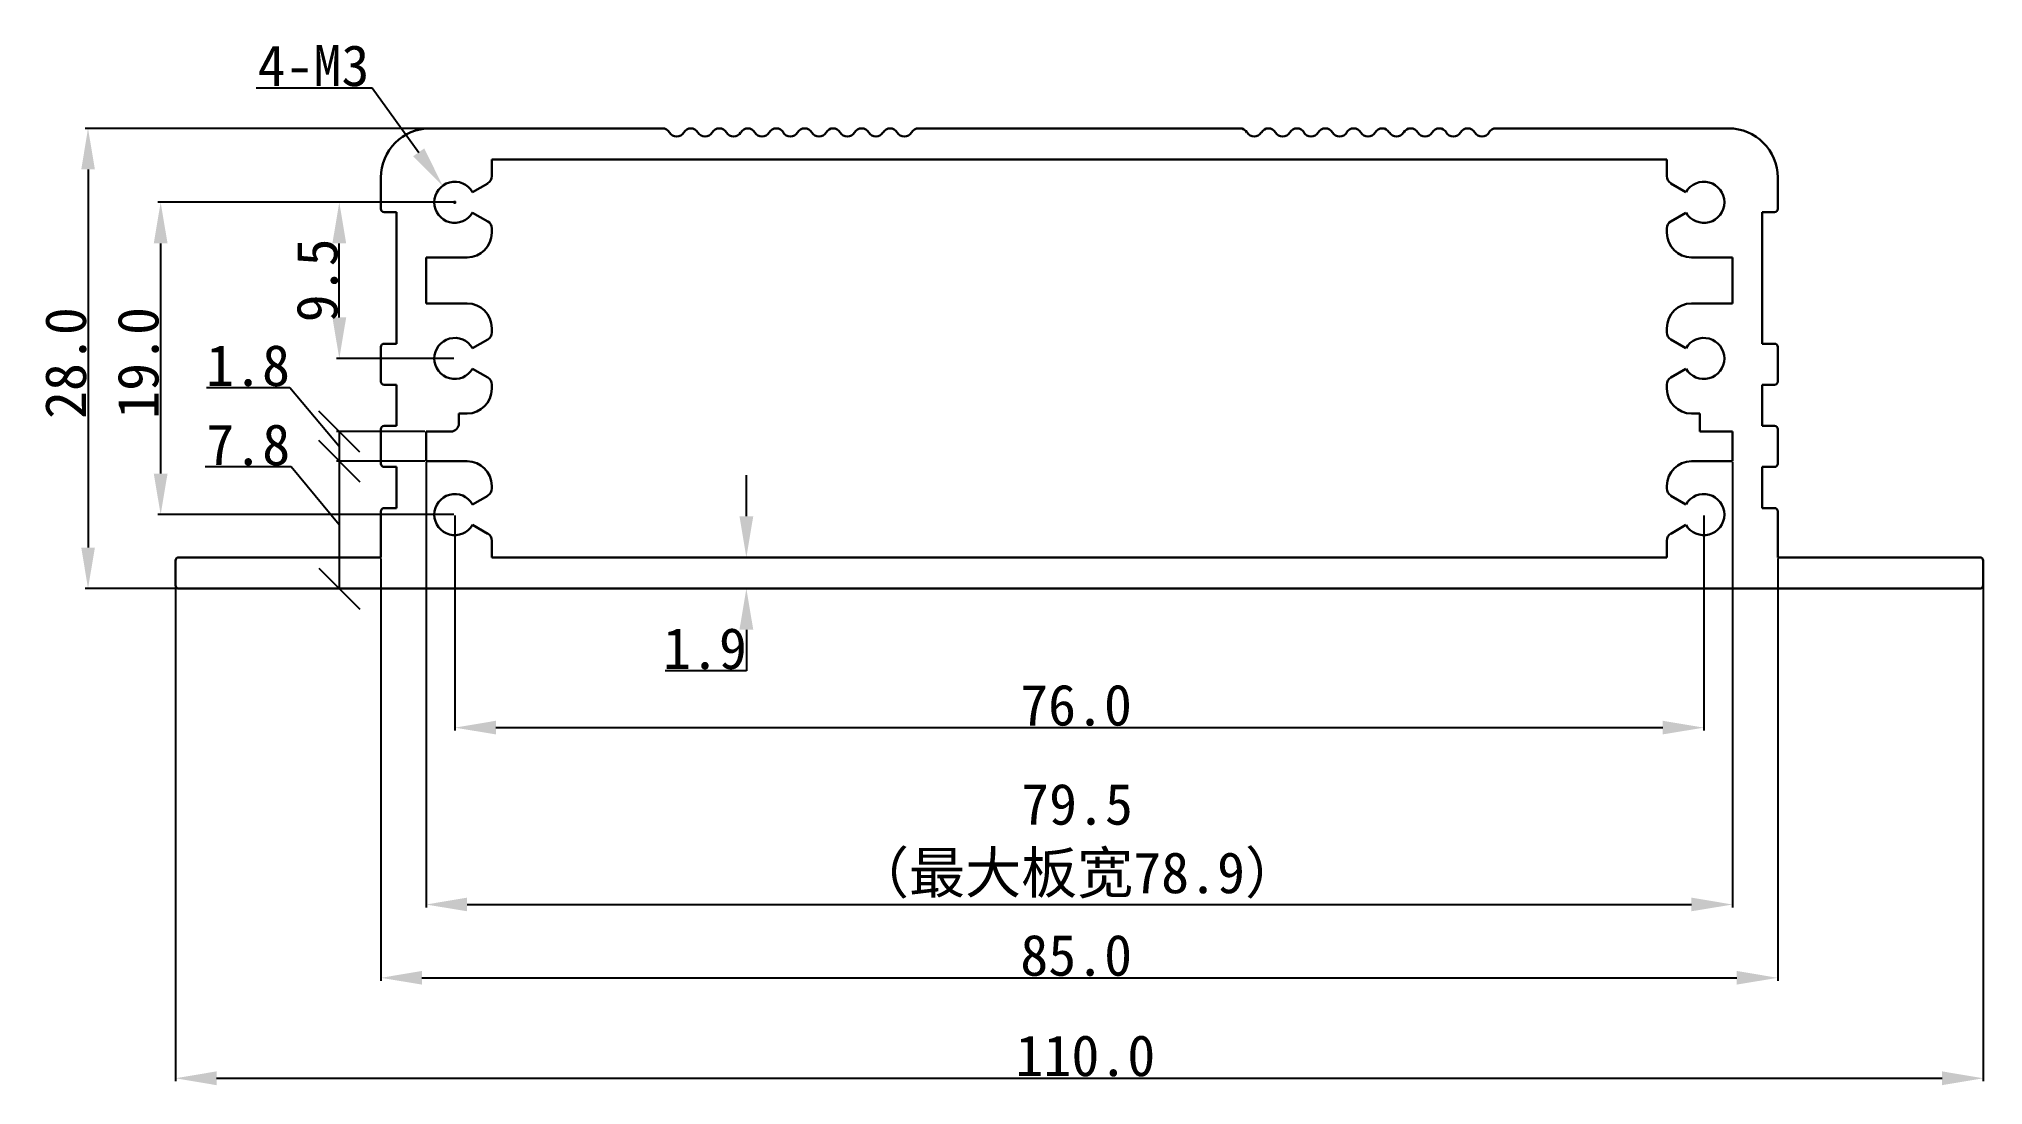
# Model space of a CAD drawing. Header units: inches. Extents: x 526 to 644, y 112 to 176.
import ezdxf

# ---------------------------------------------------------------- set-up
doc = ezdxf.new("R2010")
doc.units = ezdxf.units.IN
doc.header["$MEASUREMENT"] = 0
doc.layers.get('0').update_dxf_attribs({"color": 1})
doc.layers.get('Defpoints').update_dxf_attribs({"color": 3})
doc.layers.add('壳体层', color=7, linetype='Continuous', lineweight=30)
doc.layers.add('标注层', color=7, linetype='Continuous')
doc.layers.add('槽宽标注', color=30, linetype='Continuous')
doc.styles.get("Standard").update_dxf_attribs({"font": 'simhei.ttf'})
doc.dimstyles.get("Standard").update_dxf_attribs({"dimtxt": 2.5, "dimasz": 2.5, "dimexe": 0.18, "dimexo": 0.0625, "dimgap": 0.09, "dimtad": 1, "dimtoh": 1, "dimdec": 1, "dimzin": 0, "dimdsep": 46, "dimtxsty": 'Standard', "dimcen": 0.09, "dimadec": 0, "dimazin": 0, "dimtfac": 1, "dimtdec": 1, "dimtofl": 0, "dimtmove": 0, "dimatfit": 3, "dimfxl": 1, "dimtolj": 1, "dimtzin": 0, "dimarcsym": 0})

# ---------------------------------------------------------------- blocks, each defined once
blk = doc.blocks.new('*D65')
at = {"layer": 'Defpoints', "color": 0, "transparency": 16777216}
for p in [(549.64, 170.65), (528.82, 142.65), (534.34, 142.65)]:
    blk.add_point(p, dxfattribs=at)
at = {"layer": '标注层', "color": 0, "lineweight": -2, "transparency": 16777216}
for p, q in [((549.57, 170.65), (528.64, 170.65)), ((528.82, 168.15), (528.82, 145.15)), ((534.27, 142.65), (528.64, 142.65))]:
    blk.add_line(p, q, dxfattribs=at)
at = {"layer": '标注层', "color": 0, "transparency": 16777216}
for points in [[(528.41, 168.15), (529.24, 168.15), (528.82, 170.65)], [(528.41, 145.15), (529.24, 145.15), (528.82, 142.65)]]:
    blk.add_solid(points, dxfattribs=at)
at = {"layer": '标注层', "color": 0, "transparency": 16777216, "insert": (527.47, 156.37), "char_height": 2.5, "attachment_point": 5, "rotation": 90}
blk.add_mtext('\\A1;28.0', dxfattribs=at)
blk = doc.blocks.new('*D66')
at = {"layer": 'Defpoints', "color": 0, "transparency": 16777216}
for p in [(549.39, 150.4), (628.89, 150.4), (628.89, 123.43)]:
    blk.add_point(p, dxfattribs=at)
at = {"layer": '槽宽标注', "color": 0, "lineweight": -2, "transparency": 16777216}
for p, q in [((549.39, 150.34), (549.39, 123.25)), ((628.89, 150.34), (628.89, 123.25)), ((551.89, 123.43), (626.39, 123.43))]:
    blk.add_line(p, q, dxfattribs=at)
at = {"layer": '槽宽标注', "color": 0, "transparency": 16777216}
for points in [[(551.89, 123.85), (551.89, 123.02), (549.39, 123.43)], [(626.39, 123.85), (626.39, 123.02), (628.89, 123.43)]]:
    blk.add_solid(points, dxfattribs=at)
at = {"layer": '槽宽标注', "color": 0, "transparency": 16777216, "insert": (589, 127.29), "char_height": 2.5, "attachment_point": 5}
blk.add_mtext('\\A1;79.5\\P（最大板宽78.9）', dxfattribs=at)
blk = doc.blocks.new('*D67')
at = {"layer": 'Defpoints', "color": 0, "transparency": 16777216}
for p in [(551.14, 147.15), (627.14, 147.15), (627.14, 134.19)]:
    blk.add_point(p, dxfattribs=at)
at = {"layer": '标注层', "color": 0, "lineweight": -2, "transparency": 16777216}
for p, q in [((551.14, 147.09), (551.14, 134.01)), ((627.14, 147.09), (627.14, 134.01)), ((553.64, 134.19), (624.64, 134.19))]:
    blk.add_line(p, q, dxfattribs=at)
at = {"layer": '标注层', "color": 0, "transparency": 16777216}
for points in [[(553.64, 134.61), (553.64, 133.78), (551.14, 134.19)], [(624.64, 134.61), (624.64, 133.78), (627.14, 134.19)]]:
    blk.add_solid(points, dxfattribs=at)
at = {"layer": '标注层', "color": 0, "transparency": 16777216, "insert": (588.94, 135.55), "char_height": 2.5, "attachment_point": 5}
blk.add_mtext('\\A1;76.0', dxfattribs=at)
blk = doc.blocks.new('_Oblique')
at = {"color": 0, "linetype": 'ByBlock', "lineweight": -2}
blk.add_line((-0.5, -0.5), (0.5, 0.5), dxfattribs=at)
blk = doc.blocks.new('*D68')
at = {"layer": 'Defpoints', "color": 0, "transparency": 16777216}
for p in [(549.39, 150.4), (542.98, 142.65), (544.11, 142.65)]:
    blk.add_point(p, dxfattribs=at)
at = {"layer": '标注层', "color": 0, "lineweight": -2, "transparency": 16777216}
for p, q in [((549.32, 150.4), (543.93, 150.4)), ((544.11, 150.4), (544.11, 142.65)), ((541.19, 150.05), (535.95, 150.05)), ((544.11, 146.52), (541.19, 150.05)), ((543.04, 142.65), (544.29, 142.65))]:
    blk.add_line(p, q, dxfattribs=at)
at = {"layer": '标注层', "color": 0, "lineweight": -2, "transparency": 16777216, "xscale": 2.5, "yscale": 2.5, "zscale": 2.5}
for p, rotation in [((544.11, 150.4), 90), ((544.11, 142.65), 270)]:
    blk.add_blockref('_Oblique', p, dxfattribs=dict(at, rotation=rotation))
at = {"layer": '标注层', "color": 0, "transparency": 16777216, "insert": (538.57, 151.39), "char_height": 2.5, "attachment_point": 5}
blk.add_mtext('\\A1;7.8', dxfattribs=at)
blk = doc.blocks.new('*D69')
at = {"layer": 'Defpoints', "color": 0, "transparency": 16777216}
for p in [(549.39, 152.2), (544.11, 150.4), (549.39, 150.4)]:
    blk.add_point(p, dxfattribs=at)
at = {"layer": '标注层', "color": 0, "lineweight": -2, "transparency": 16777216}
for p, q in [((541.1, 154.87), (536.03, 154.87)), ((544.11, 151.3), (541.1, 154.87)), ((549.32, 152.2), (543.93, 152.2)), ((544.11, 152.2), (544.11, 150.4)), ((549.32, 150.4), (543.93, 150.4))]:
    blk.add_line(p, q, dxfattribs=at)
at = {"layer": '标注层', "color": 0, "lineweight": -2, "transparency": 16777216, "xscale": 2.5, "yscale": 2.5, "zscale": 2.5}
for p, rotation in [((544.11, 152.2), 90), ((544.11, 150.4), 270)]:
    blk.add_blockref('_Oblique', p, dxfattribs=dict(at, rotation=rotation))
at = {"layer": '标注层', "color": 0, "transparency": 16777216, "insert": (538.56, 156.21), "char_height": 2.5, "attachment_point": 5}
blk.add_mtext('\\A1;1.8', dxfattribs=at)
blk = doc.blocks.new('*D70')
at = {"layer": 'Defpoints', "color": 0, "transparency": 16777216}
for p in [(551.14, 166.15), (533.24, 147.15), (551.14, 147.15)]:
    blk.add_point(p, dxfattribs=at)
at = {"layer": '标注层', "color": 0, "lineweight": -2, "transparency": 16777216}
for p, q in [((551.07, 166.15), (533.06, 166.15)), ((533.24, 163.65), (533.24, 149.65)), ((551.07, 147.15), (533.06, 147.15))]:
    blk.add_line(p, q, dxfattribs=at)
at = {"layer": '标注层', "color": 0, "transparency": 16777216}
for points in [[(532.82, 163.65), (533.66, 163.65), (533.24, 166.15)], [(532.82, 149.65), (533.66, 149.65), (533.24, 147.15)]]:
    blk.add_solid(points, dxfattribs=at)
at = {"layer": '标注层', "color": 0, "transparency": 16777216, "insert": (531.88, 156.38), "char_height": 2.5, "attachment_point": 5, "rotation": 90}
blk.add_mtext('\\A1;19.0', dxfattribs=at)
blk = doc.blocks.new('*D71')
at = {"layer": 'Defpoints', "color": 0, "transparency": 16777216}
for p in [(544.11, 166.15), (551.14, 166.15), (551.14, 156.65)]:
    blk.add_point(p, dxfattribs=at)
at = {"layer": '标注层', "color": 0, "lineweight": -2, "transparency": 16777216}
for p, q in [((551.07, 166.15), (543.93, 166.15)), ((544.11, 159.15), (544.11, 163.65)), ((551.07, 156.65), (543.93, 156.65))]:
    blk.add_line(p, q, dxfattribs=at)
at = {"layer": '标注层', "color": 0, "transparency": 16777216}
for points in [[(543.69, 163.65), (544.53, 163.65), (544.11, 166.15)], [(543.69, 159.15), (544.53, 159.15), (544.11, 156.65)]]:
    blk.add_solid(points, dxfattribs=at)
at = {"layer": '标注层', "color": 0, "transparency": 16777216, "insert": (542.77, 161.4), "char_height": 2.5, "attachment_point": 5, "rotation": 90}
blk.add_mtext('\\A1;9.5', dxfattribs=at)
blk = doc.blocks.new('*D72')
at = {"layer": 'Defpoints', "color": 0, "transparency": 16777216}
for p in [(534.14, 142.85), (644.14, 142.85), (644.14, 112.86)]:
    blk.add_point(p, dxfattribs=at)
at = {"layer": '标注层', "color": 0, "lineweight": -2, "transparency": 16777216}
for p, q in [((534.14, 142.79), (534.14, 112.68)), ((644.14, 142.79), (644.14, 112.68)), ((536.64, 112.86), (641.64, 112.86))]:
    blk.add_line(p, q, dxfattribs=at)
at = {"layer": '标注层', "color": 0, "transparency": 16777216}
for points in [[(536.64, 113.28), (536.64, 112.44), (534.14, 112.86)], [(641.64, 113.28), (641.64, 112.44), (644.14, 112.86)]]:
    blk.add_solid(points, dxfattribs=at)
at = {"layer": '标注层', "color": 0, "transparency": 16777216, "insert": (589.51, 114.22), "char_height": 2.5, "attachment_point": 5}
blk.add_mtext('\\A1;110.0', dxfattribs=at)
blk = doc.blocks.new('*D73')
at = {"layer": 'Defpoints', "color": 0, "transparency": 16777216}
for p in [(546.64, 144.55), (631.64, 144.55), (631.64, 118.97)]:
    blk.add_point(p, dxfattribs=at)
at = {"layer": '标注层', "color": 0, "lineweight": -2, "transparency": 16777216}
for p, q in [((546.64, 144.49), (546.64, 118.79)), ((631.64, 144.49), (631.64, 118.79)), ((549.14, 118.97), (629.14, 118.97))]:
    blk.add_line(p, q, dxfattribs=at)
at = {"layer": '标注层', "color": 0, "transparency": 16777216}
for points in [[(549.14, 119.39), (549.14, 118.56), (546.64, 118.97)], [(629.14, 119.39), (629.14, 118.56), (631.64, 118.97)]]:
    blk.add_solid(points, dxfattribs=at)
at = {"layer": '标注层', "color": 0, "transparency": 16777216, "insert": (588.95, 120.33), "char_height": 2.5, "attachment_point": 5}
blk.add_mtext('\\A1;85.0', dxfattribs=at)
blk = doc.blocks.new('*D74')
at = {"layer": 'Defpoints', "color": 0, "transparency": 16777216}
for p in [(568.88, 144.55), (568.88, 142.65), (568.88, 142.65)]:
    blk.add_point(p, dxfattribs=at)
at = {"layer": '标注层', "color": 0, "lineweight": -2, "transparency": 16777216}
for p, q in [((568.88, 147.05), (568.88, 149.55)), ((568.94, 144.55), (569.06, 144.55)), ((568.94, 142.65), (569.06, 142.65)), ((568.88, 140.15), (568.88, 137.65)), ((568.88, 137.65), (563.93, 137.65))]:
    blk.add_line(p, q, dxfattribs=at)
at = {"layer": '标注层', "color": 0, "transparency": 16777216}
for points in [[(568.46, 147.05), (569.3, 147.05), (568.88, 144.55)], [(568.46, 140.15), (569.3, 140.15), (568.88, 142.65)]]:
    blk.add_solid(points, dxfattribs=at)
at = {"layer": '标注层', "color": 0, "transparency": 16777216, "insert": (566.36, 138.99), "char_height": 2.5, "attachment_point": 5}
blk.add_mtext('\\A1;1.9', dxfattribs=at)
blk = doc.blocks.new('*D75')
at = {"layer": 'Defpoints', "color": 0, "transparency": 16777216}
for p in [(550.4, 167.16), (551.14, 166.15)]:
    blk.add_point(p, dxfattribs=at)
at = {"layer": '标注层', "color": 0, "lineweight": -2, "transparency": 16777216}
for p, q in [((539.06, 173.11), (546.11, 173.11)), ((546.11, 173.11), (548.94, 169.19)), ((551.05, 166.15), (551.23, 166.15)), ((551.14, 166.06), (551.14, 166.24))]:
    blk.add_line(p, q, dxfattribs=at)
at = {"layer": '标注层', "color": 0, "transparency": 16777216}
blk.add_solid([(549.28, 169.43), (548.6, 168.95), (550.4, 167.16)], dxfattribs=at)
at = {"layer": '标注层', "color": 0, "transparency": 16777216, "insert": (542.54, 174.45), "char_height": 2.5, "attachment_point": 5}
blk.add_mtext('\\A1;4-M3', dxfattribs=at)

msp = doc.modelspace()

# ---------------------------------------------------------------- linework, layer by layer
at = {"layer": '壳体层', "color": 7, "linetype": 'Continuous'}
for p, q in [((549.64, 170.65), (563.77, 170.65)), ((579.36, 170.65), (598.91, 170.65)), ((614.5, 170.65), (628.64, 170.65)), ((553.39, 168.75), (624.89, 168.75)), ((553.39, 168.75), (553.39, 167.74)), ((624.89, 168.75), (624.89, 167.74)), ((546.64, 167.65), (546.64, 165.75)), ((552.22, 166.77), (553.14, 167.3)), ((626.05, 166.77), (625.14, 167.3)), ((631.64, 167.65), (631.64, 165.75)), ((547.59, 165.55), (546.84, 165.55)), ((547.59, 165.55), (547.59, 157.55)), ((553.14, 164.99), (552.22, 165.52)), ((553.39, 164.56), (553.39, 164.3)), ((624.89, 164.56), (624.89, 164.3)), ((625.14, 164.99), (626.05, 165.52)), ((630.69, 165.55), (631.44, 165.55)), ((630.69, 165.55), (630.69, 157.55)), ((551.89, 162.8), (549.39, 162.8)), ((549.39, 162.8), (549.39, 160)), ((626.39, 162.8), (628.89, 162.8)), ((628.89, 162.8), (628.89, 160)), ((551.89, 160), (549.39, 160)), ((626.39, 160), (628.89, 160)), ((546.64, 157.35), (546.64, 155.25)), ((547.59, 157.55), (546.84, 157.55)), ((552.22, 157.27), (553.14, 157.8)), ((553.39, 158.24), (553.39, 158.5)), ((624.89, 158.24), (624.89, 158.5)), ((626.05, 157.27), (625.14, 157.8)), ((630.69, 157.55), (631.44, 157.55)), ((631.64, 157.35), (631.64, 155.25)), ((547.59, 155.05), (546.84, 155.05)), ((547.59, 155.05), (547.59, 152.55)), ((553.14, 155.49), (552.22, 156.02)), ((553.39, 154.8), (553.39, 155.06)), ((624.89, 154.8), (624.89, 155.06)), ((625.14, 155.49), (626.05, 156.02)), ((630.69, 155.05), (631.44, 155.05)), ((630.69, 155.05), (630.69, 152.55)), ((551.39, 153.3), (551.89, 153.3)), ((551.39, 152.7), (551.39, 153.3)), ((626.89, 153.3), (626.39, 153.3)), ((626.89, 152.2), (626.89, 153.3)), ((546.64, 152.35), (546.64, 150.25)), ((547.59, 152.55), (546.84, 152.55)), ((550.89, 152.2), (549.39, 152.2)), ((549.39, 152.2), (549.39, 150.4)), ((626.89, 152.2), (628.89, 152.2)), ((628.89, 152.2), (628.89, 150.4)), ((630.69, 152.55), (631.44, 152.55)), ((631.64, 152.35), (631.64, 150.25)), ((549.39, 150.4), (551.89, 150.4)), ((628.89, 150.4), (626.39, 150.4)), ((547.59, 150.05), (546.84, 150.05)), ((547.59, 150.05), (547.59, 147.55)), ((630.69, 150.05), (631.44, 150.05)), ((630.69, 150.05), (630.69, 147.55)), ((552.22, 147.77), (553.14, 148.3)), ((553.39, 148.9), (553.39, 148.74)), ((624.89, 148.9), (624.89, 148.74)), ((626.05, 147.77), (625.14, 148.3)), ((546.64, 147.35), (546.64, 144.55)), ((547.59, 147.55), (546.84, 147.55)), ((630.69, 147.55), (631.44, 147.55)), ((631.64, 147.35), (631.64, 144.55)), ((553.14, 145.99), (552.22, 146.52)), ((553.39, 145.56), (553.39, 144.55)), ((624.89, 145.56), (624.89, 144.55)), ((625.14, 145.99), (626.05, 146.52)), ((534.14, 144.35), (534.14, 142.85)), ((546.64, 144.55), (534.34, 144.55)), ((553.39, 144.55), (624.89, 144.55)), ((631.64, 144.55), (643.94, 144.55)), ((644.14, 144.35), (644.14, 142.85)), ((643.94, 142.65), (534.34, 142.65))]:
    msp.add_line(p, q, dxfattribs=at)
for centre, radius, start, end in [((549.64, 167.65), 3, 90, 180), ((563.77, 170.15), 0.5, 30, 90), ((564.64, 170.65), 0.5, 210, 330), ((565.5, 170.15), 0.5, 30, 150), ((566.37, 170.65), 0.5, 210, 330), ((567.23, 170.15), 0.5, 30, 150), ((568.1, 170.65), 0.5, 210, 330), ((568.97, 170.15), 0.5, 30, 150), ((569.83, 170.65), 0.5, 210, 330), ((570.7, 170.15), 0.5, 30, 150), ((571.56, 170.65), 0.5, 210, 330), ((572.43, 170.15), 0.5, 30, 150), ((573.3, 170.65), 0.5, 210, 330), ((574.16, 170.15), 0.5, 30, 150), ((575.03, 170.65), 0.5, 210, 330), ((575.89, 170.15), 0.5, 30, 150), ((576.76, 170.65), 0.5, 210, 330), ((577.63, 170.15), 0.5, 30, 150), ((578.49, 170.65), 0.5, 210, 330), ((579.36, 170.15), 0.5, 90, 150), ((598.91, 170.15), 0.5, 30, 90), ((599.78, 170.65), 0.5, 210, 330), ((600.65, 170.15), 0.5, 30, 150), ((601.51, 170.65), 0.5, 210, 330), ((602.38, 170.15), 0.5, 30, 150), ((603.24, 170.65), 0.5, 210, 330), ((604.11, 170.15), 0.5, 30, 150), ((604.98, 170.65), 0.5, 210, 330), ((605.84, 170.15), 0.5, 30, 150), ((606.71, 170.65), 0.5, 210, 330), ((607.57, 170.15), 0.5, 30, 150), ((608.44, 170.65), 0.5, 210, 330), ((609.31, 170.15), 0.5, 30, 150), ((610.17, 170.65), 0.5, 210, 330), ((611.04, 170.15), 0.5, 30, 150), ((611.9, 170.65), 0.5, 210, 330), ((612.77, 170.15), 0.5, 30, 150), ((613.64, 170.65), 0.5, 210, 330), ((614.5, 170.15), 0.5, 90, 150), ((628.64, 167.65), 3, 0, 90), ((551.14, 166.15), 1.25, 30, 330), ((552.89, 167.74), 0.5, 300, 0), ((625.39, 167.74), 0.5, 180, 240), ((627.14, 166.15), 1.25, 210, 150), ((546.84, 165.75), 0.2, 180, 270), ((631.44, 165.75), 0.2, 270, 0), ((552.89, 164.56), 0.5, 0, 60), ((625.39, 164.56), 0.5, 120, 180), ((551.89, 164.3), 1.5, 270, 0), ((626.39, 164.3), 1.5, 180, 270), ((551.89, 158.5), 1.5, 0, 90), ((626.39, 158.5), 1.5, 90, 180), ((546.84, 157.35), 0.2, 90, 180), ((551.14, 156.65), 1.25, 30, 330), ((552.89, 158.24), 0.5, 300, 0), ((625.39, 158.24), 0.5, 180, 240), ((627.14, 156.65), 1.25, 210, 150), ((631.44, 157.35), 0.2, 0, 90), ((546.84, 155.25), 0.2, 180, 270), ((552.89, 155.06), 0.5, 0, 60), ((625.39, 155.06), 0.5, 120, 180), ((631.44, 155.25), 0.2, 270, 0), ((551.89, 154.8), 1.5, 270, 0), ((626.39, 154.8), 1.5, 180, 270), ((550.89, 152.7), 0.5, 270, 0), ((546.84, 152.35), 0.2, 90, 180), ((631.44, 152.35), 0.2, 0, 90), ((546.84, 150.25), 0.2, 180, 270), ((551.89, 148.9), 1.5, 0, 90), ((626.39, 148.9), 1.5, 90, 180), ((631.44, 150.25), 0.2, 270, 0), ((551.14, 147.15), 1.25, 30, 330), ((552.89, 148.74), 0.5, 300, 0), ((625.39, 148.74), 0.5, 180, 240), ((627.14, 147.15), 1.25, 210, 150), ((546.84, 147.35), 0.2, 90, 180), ((631.44, 147.35), 0.2, 0, 90), ((552.89, 145.56), 0.5, 0, 60), ((625.39, 145.56), 0.5, 120, 180), ((534.34, 144.35), 0.2, 90, 180), ((643.94, 144.35), 0.2, 0, 90), ((534.34, 142.85), 0.2, 180, 270), ((643.94, 142.85), 0.2, 270, 0)]:
    msp.add_arc(centre, radius, start, end, dxfattribs=at)

# ---------------------------------------------------------------- dimensions: what is measured, and where the dimension line sits
at = {"layer": '标注层'}
dim = msp.add_radius_dim(center=(551.14, 166.15), mpoint=(550.4, 167.16), text='4-M3', dimstyle='Standard', dxfattribs=at)
dim.commit()
dim.dimension.update_dxf_attribs({"geometry": '*D75', "text_midpoint": (542.54, 173.11), "dimtype": 164})
for base, p1, p2, picture, middle in [((528.82, 142.65), (549.64, 170.65), (534.34, 142.65), '*D65', (528.82, 156.37)), ((533.24, 147.15), (551.14, 166.15), (551.14, 147.15), '*D70', (533.24, 156.38))]:
    dim = msp.add_linear_dim(base=base, p1=p1, p2=p2, angle=90, dimstyle='Standard', dxfattribs=at)
    dim.commit()
    dim.dimension.update_dxf_attribs({"geometry": picture, "text_midpoint": middle, "dimtype": 160})
for base, p1, p2, picture, middle in [((544.11, 166.15), (551.14, 156.65), (551.14, 166.15), '*D71', (542.77, 161.4)), ((568.88, 142.65), (568.88, 144.55), (568.88, 142.65), '*D74', (566.36, 138.99))]:
    dim = msp.add_linear_dim(base=base, p1=p1, p2=p2, angle=90, dimstyle='Standard', dxfattribs=at)
    dim.commit()
    dim.dimension.update_dxf_attribs({"geometry": picture, "text_midpoint": middle})
for base, p1, p2, picture, middle in [((544.11, 150.4), (549.39, 152.2), (549.39, 150.4), '*D69', (541.01, 154.87)), ((544.10864801, 142.64773653), (549.38541895, 150.39773653), (542.97979994, 142.64773653), '*D68', (541.09759676, 150.04592619))]:
    dim = msp.add_linear_dim(base=base, p1=p1, p2=p2, angle=90, dimstyle='Standard', override={"dimblk1": 'Oblique', "dimblk2": 'Oblique', "dimsah": 1, "dimtmove": 1}, dxfattribs=at)
    dim.commit()
    dim.dimension.update_dxf_attribs({"geometry": picture, "text_midpoint": middle, "dimtype": 160})
for base, p1, p2, picture, middle in [((627.14, 134.19), (551.14, 147.15), (627.14, 147.15), '*D67', (588.94, 134.19)), ((631.64, 118.97), (546.64, 144.55), (631.64, 144.55), '*D73', (588.95, 118.97)), ((644.14, 112.86), (534.14, 142.85), (644.14, 142.85), '*D72', (589.51, 112.86))]:
    dim = msp.add_linear_dim(base=base, p1=p1, p2=p2, dimstyle='Standard', dxfattribs=at)
    dim.commit()
    dim.dimension.update_dxf_attribs({"geometry": picture, "text_midpoint": middle, "dimtype": 160})
at = {"layer": '槽宽标注'}
dim = msp.add_linear_dim(base=(628.89, 123.43), p1=(549.39, 150.4), p2=(628.89, 150.4), text='<>\\P（最大板宽78.9）', dimstyle='Standard', dxfattribs=at)
dim.commit()
dim.dimension.update_dxf_attribs({"geometry": '*D66', "text_midpoint": (589, 123.43), "dimtype": 160})

doc.saveas('drawing.dxf')
